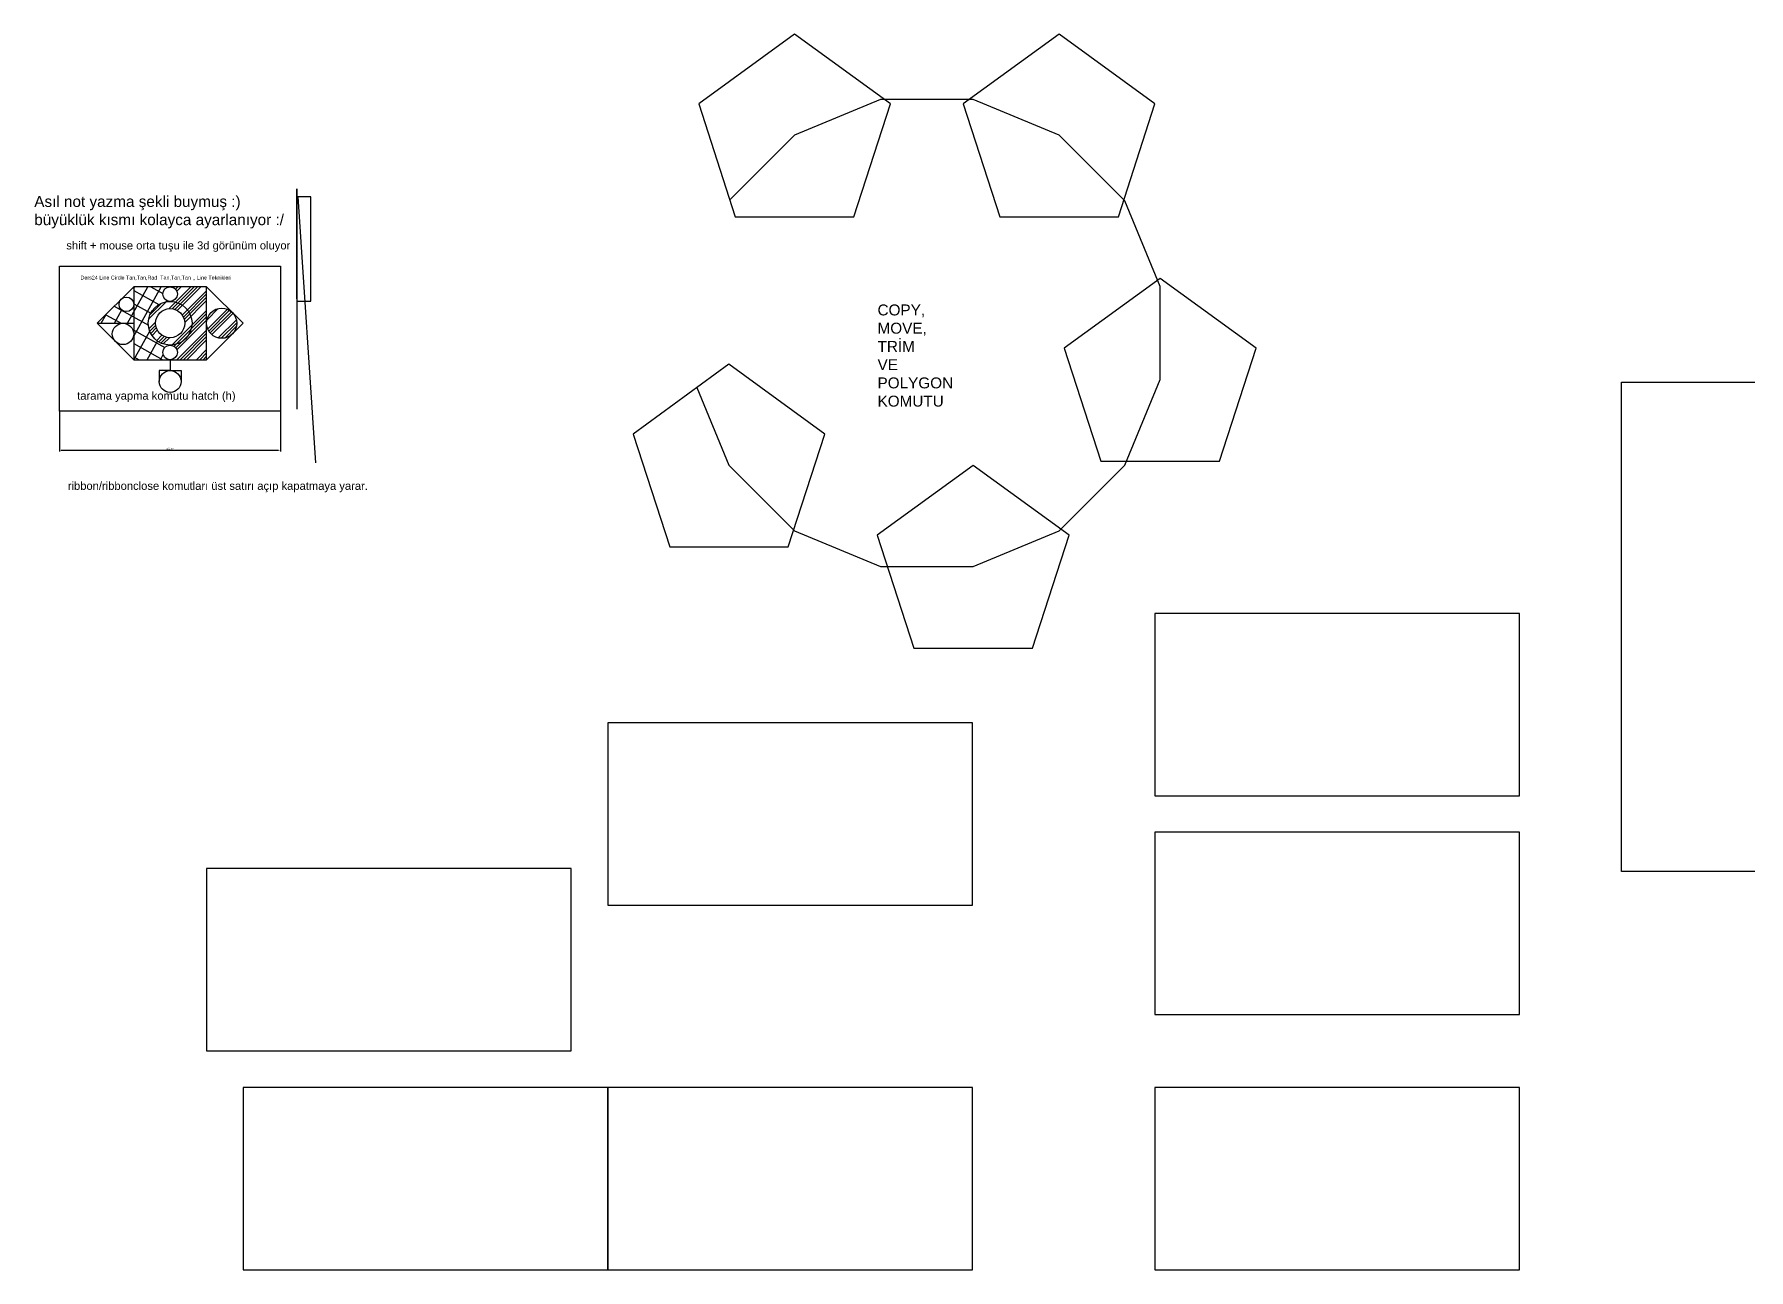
# Model space of a CAD drawing. Header units: millimetres. Extents: x 172 to 66223, y -198 to 27753.
# Drawn here: x 4216 to 6566, y 873 to 2567 of the extents above; entities that cross this region are included whole.
import ezdxf

# ---------------------------------------------------------------- set-up
doc = ezdxf.new("R2010")
doc.units = ezdxf.units.MM
doc.styles.get("Standard").update_dxf_attribs({"font": 'arial.ttf'})
doc.dimstyles.new('ISO-25', dxfattribs={"dimtxt": 2.5, "dimasz": 2.5, "dimexe": 1.25, "dimexo": 0.625, "dimtad": 1, "dimtxsty": 'Standard', "dimcen": 2.5, "dimadec": 0, "dimazin": 0, "dimtfac": 1, "dimtmove": 0, "dimatfit": 3, "dimfxl": 1, "dimarcsym": 0})

# ---------------------------------------------------------------- blocks, each defined once
blk = doc.blocks.new('*D1')
at = {"color": 0, "lineweight": -2, "transparency": 16777216}
for p, q in [((4250.1, 2050), (4250.1, 1995.6)), ((4553.1, 2050), (4553.1, 1995.6)), ((4550.6, 1996.8), (4252.6, 1996.8))]:
    blk.add_line(p, q, dxfattribs=at)
at = {"color": 0, "transparency": 16777216}
for points in [[(4252.6, 1997.2), (4252.6, 1996.4), (4250.1, 1996.8)], [(4550.6, 1997.2), (4550.6, 1996.4), (4553.1, 1996.8)]]:
    blk.add_solid(points, dxfattribs=at)
at = {"layer": 'Defpoints', "color": 0, "transparency": 16777216}
for p in [(4250.1, 2050.7), (4553.1, 2050.7), (4250.1, 1996.8)]:
    blk.add_point(p, dxfattribs=at)
at = {"color": 0, "transparency": 16777216, "insert": (4401.6, 1998.9), "char_height": 2.5, "attachment_point": 5}
blk.add_mtext('302,97', dxfattribs=at)

msp = doc.modelspace()

# ---------------------------------------------------------------- hatches: boundary and pattern name
at = {"transparency": 33554572}
h = msp.add_hatch(dxfattribs=at)
h.set_pattern_fill('ANSI37', color=256, scale=5, angle=106)
h.paths.add_polyline_path([(4391.924, 2211.264, -0.41421356), (4401.924, 2221.264), (4351.924, 2221.264), (4351.924, 2121.264), (4401.924, 2121.264, -0.41421356), (4391.924, 2131.264, -0.41421356), (4401.924, 2141.264, -0.41421356), (4371.924, 2171.264, -0.41421356), (4401.924, 2201.264, -0.41421356)])
h.paths.add_polyline_path([(4351.924, 2197.122, -1), (4331.924, 2197.122, -0.19891237), (4334.853, 2204.193), (4301.924, 2171.264), (4351.924, 2171.264)])
h = msp.add_hatch()
h.set_pattern_fill('ANSI34', color=256)
h.paths.add_polyline_path([(4493.345, 2171.264, 1), (4451.924, 2171.264, 1)])
h.paths.add_polyline_path([(4371.924, 2171.264, 1), (4431.924, 2171.264, 1)])
h.paths.add_polyline_path([(4421.924, 2171.264, -1), (4381.924, 2171.264, -1)], flags=0)
h.paths.add_polyline_path([(4421.924, 2171.264, 1), (4381.924, 2171.264, 1)], flags=16)
h.paths.add_polyline_path([(4451.924, 2221.264), (4401.924, 2221.264, -0.41421356), (4411.924, 2211.264, -0.41421356), (4401.924, 2201.264, -0.41421356), (4431.924, 2171.264, -0.41421356), (4401.924, 2141.264, -0.41421356), (4411.924, 2131.264, -0.41421356), (4401.924, 2121.264), (4451.924, 2121.264)])

# ---------------------------------------------------------------- linework, layer by layer
for p, q in [((4301.924, 2171.264), (4351.924, 2221.264)), ((4351.924, 2221.264), (4351.924, 2121.264)), ((4451.924, 2221.264), (4351.924, 2221.264)), ((4451.924, 2121.264), (4451.924, 2221.264)), ((4451.924, 2221.264), (4501.924, 2171.264)), ((4351.924, 2121.264), (4301.924, 2171.264)), ((4301.924, 2171.264), (4351.924, 2171.264)), ((4501.924, 2171.264), (4451.924, 2121.264)), ((4351.924, 2121.264), (4451.924, 2121.264)), ((4401.924, 2121.264), (4401.924, 2106.264)), ((4401.924, 2106.264), (4386.924, 2106.264)), ((4386.924, 2106.264), (4386.924, 2091.264)), ((4401.924, 2106.264), (4416.924, 2106.264)), ((4416.924, 2106.264), (4416.924, 2091.264))]:
    msp.add_line(p, q)
for points in [[(5258.135, 2567.46), (5126.575, 2471.876), (5176.827, 2317.217), (5339.444, 2317.217), (5389.696, 2471.876)], [(5620.666, 2567.46), (5489.106, 2471.876), (5539.358, 2317.217), (5701.975, 2317.217), (5752.227, 2471.876)], [(4250.143, 2249.732), (4553.113, 2249.732), (4553.113, 2050.671), (4250.143, 2050.671)], [(5759.401, 2232.525), (5627.841, 2136.941), (5678.092, 1982.282), (5840.71, 1982.282), (5890.961, 2136.941)], [(5168.118, 2114.911), (5036.558, 2019.327), (5086.809, 1864.669), (5249.427, 1864.669), (5299.678, 2019.327)], [(5503.053, 1976.177), (5371.493, 1880.593), (5421.744, 1725.934), (5584.362, 1725.934), (5634.613, 1880.593)], [(5751.839, 1523.443), (6251.839, 1523.443), (6251.839, 1773.443), (5751.839, 1773.443)], [(5001.839, 1373.443), (5501.839, 1373.443), (5501.839, 1623.443), (5001.839, 1623.443)], [(5751.839, 1223.443), (6251.839, 1223.443), (6251.839, 1473.443), (5751.839, 1473.443)], [(4451.839, 1173.443), (4951.839, 1173.443), (4951.839, 1423.443), (4451.839, 1423.443)], [(4501.839, 873.443), (5001.839, 873.443), (5001.839, 1123.443), (4501.839, 1123.443)], [(5001.839, 873.443), (5501.839, 873.443), (5501.839, 1123.443), (5001.839, 1123.443)], [(5751.839, 873.443), (6251.839, 873.443), (6251.839, 1123.443), (5751.839, 1123.443)]]:
    msp.add_lwpolyline(points, close=True)
for points in [[(5124.074, 2082.912), (5168.118, 1976.581), (5258.135, 1886.563), (5375.749, 1837.846), (5503.053, 1837.846), (5620.666, 1886.563), (5710.684, 1976.581), (5759.401, 2094.194), (5759.401, 2221.498), (5710.684, 2339.112), (5620.666, 2429.129), (5503.053, 2477.846), (5375.749, 2477.846), (5258.135, 2429.129), (5169.322, 2340.315)], [(7520.712, 1891.127), (7520.712, 1419.554), (6391.813, 1419.554), (6391.813, 2090.559), (6695.347, 2090.559)]]:
    msp.add_lwpolyline(points)
msp.add_polyline3d([(4576.066, 2053.532, 0), (4576.066, 2053.532, 21.733), (4575.565, 2355.446, 0), (4575.565, 2201.685, 0), (4575.565, 2201.685, -15.278), (4594.946, 2201.685, -15.278), (4594.946, 2344.408, -15.278), (4594.946, 2344.408, 4.055), (4576.898, 2344.408, 4.055), (4576.898, 2344.408, -20.034), (4601.093, 1979.61, 0)])
for centre, radius in [((4401.924, 2211.264), 10), ((4451.924, 2221.264), 8.231806349783991e-13), ((4341.924, 2197.122), 10), ((4401.924, 2171.264), 30), ((4401.924, 2171.264), 20), ((4472.635, 2171.264), 20.711), ((4337.279, 2156.619), 14.645), ((4401.924, 2131.264), 10), ((4401.924, 2091.264), 15)]:
    msp.add_circle(centre, radius)

# ---------------------------------------------------------------- texts
msp.add_text('shift + mouse orta tuşu ile 3d görünüm oluyor', height=10.9716).set_placement((4259.547, 2272.45))
at = {"attachment_point": 1}
for s, width, gutter_width, insert, char_height in [('Asıl not yazma şekli buymuş :)^Jbüyüklük kısmı kolayca ayarlanıyor :/', 355.99328, 727.61, (4215.613, 2345.732), 15), ('Ders24 Line Circle Tan,Tan,Rad  Tan,Tan,Tan ,, Line Teknikleri', 535.5119, 26.268, (4279.044, 2236.426), 5.25369), ('COPY, MOVE, TRİM VE POLYGON KOMUTU', 55.59928, 727.61, (5371.819, 2196.953), 15), ('tarama yapma komutu hatch (h)', 335.01795, 727.61, (4274.459, 2077.398), 10.9716), ('ribbon/ribbonclose komutları üst satırı açıp kapatmaya yarar.', 427.95283, 727.61, (4261.622, 1953.778), 10.9716)]:
    msp.add_mtext_dynamic_manual_height_columns(s, width=width, gutter_width=gutter_width, heights=[0], dxfattribs=dict(at, insert=insert, char_height=char_height))

# ---------------------------------------------------------------- dimensions: what is measured, and where the dimension line sits
dim = msp.add_linear_dim(base=(4250.143, 1996.804), p1=(4553.113, 2050.671), p2=(4250.143, 2050.671), dimstyle='ISO-25')
dim.commit()
dim.dimension.update_dxf_attribs({"geometry": '*D1', "text_midpoint": (4401.628, 1998.931)})

doc.saveas('drawing.dxf')
